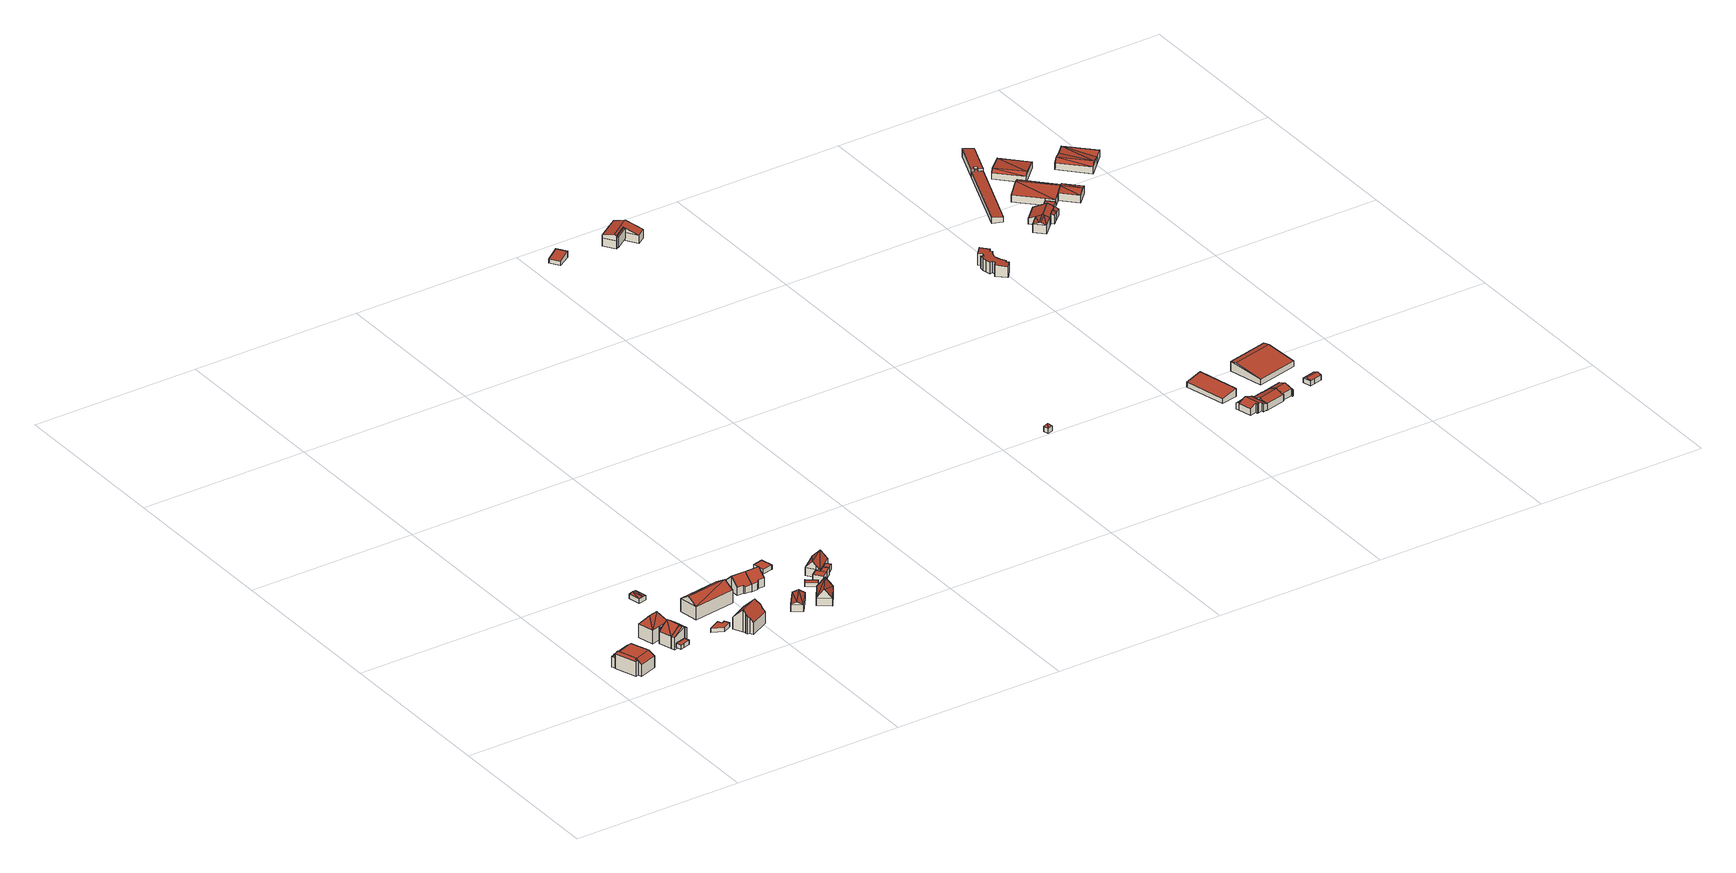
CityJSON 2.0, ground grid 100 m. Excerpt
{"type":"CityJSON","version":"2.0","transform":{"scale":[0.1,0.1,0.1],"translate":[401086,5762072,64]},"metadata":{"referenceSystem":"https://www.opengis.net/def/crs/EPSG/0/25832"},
"CityObjects":{
"building1":{"type":"Building","attributes":{"Gemeindeschluessel":"05515000","Geometrietyp2DReferenz":"3000","function":"51009_1610","roofType":"1000","measuredHeight":6.09},"geometry":[{"type":"Solid","lod":"2","boundaries":[[[[0,1,2,3]],[[4,5,1,0]],[[6,7,5,4]],[[3,2,7,6]],[[4,0,3,6]],[[1,5,7,2]]]],"semantics":{"surfaces":[{"type":"WallSurface"},{"type":"RoofSurface"},{"type":"GroundSurface"}],"values":[[0,0,0,0,1,2]]}}]},
"building2":{"type":"Building","attributes":{"Gemeindeschluessel":"05515000","Geometrietyp2DReferenz":"3000","function":"31001_1000"},"address":[{"country":"Germany","locality":"Münster","thoroughfareNumber":"25","thoroughfareName":"Am Baumberger Hof"}],"children":["building2-1","building2-2"]},
"building2-1":{"type":"BuildingPart","attributes":{"roofType":"9999","measuredHeight":9.37},"parents":["building2"],"geometry":[{"type":"Solid","lod":"2","boundaries":[[[[8,9,10,11]],[[12,13,9,8]],[[14,15,13,12]],[[16,17,15,14]],[[18,19,17,16]],[[20,21,19,18]],[[22,23,21,20]],[[12,8,11,24,25,14]],[[26,22,20,18,16,27]],[[27,16,14,25]],[[9,13,15,17,19,21,23,28,29,10]],[[26,27,30]],[[23,22,26,30,28]],[[31,30,27,25]],[[29,28,30,31]],[[31,25,24]],[[31,24,11,10,29]]]],"semantics":{"surfaces":[{"type":"WallSurface"},{"type":"RoofSurface"},{"type":"GroundSurface"},{"type":"ClosureSurface"}],"values":[[0,0,0,0,0,0,0,1,1,1,2,0,3,0,3,0,3]]}}]},
"building2-2":{"type":"BuildingPart","attributes":{"roofType":"5000","measuredHeight":10.49},"parents":["building2"],"geometry":[{"type":"Solid","lod":"2","boundaries":[[[[32,33,23,22,34]],[[35,36,33,32]],[[37,11,10,36,35]],[[37,35,38]],[[38,35,32,39]],[[32,34,39]],[[39,34,26,30,31,24,37,38]],[[33,36,10,29,28,23]],[[37,24,11]],[[26,34,22]],[[28,30,26,22,23]],[[29,31,30,28]],[[10,11,24,31,29]]]],"semantics":{"surfaces":[{"type":"WallSurface"},{"type":"RoofSurface"},{"type":"GroundSurface"},{"type":"ClosureSurface"}],"values":[[0,0,0,1,1,1,1,2,0,0,3,3,3]]}}]},
"building3":{"type":"Building","attributes":{"Gemeindeschluessel":"05515000","Geometrietyp2DReferenz":"3000","function":"31001_2460","roofType":"1000","measuredHeight":2.48},"geometry":[{"type":"Solid","lod":"2","boundaries":[[[[40,41,42,43]],[[44,45,41,40]],[[46,47,45,44]],[[48,49,47,46]],[[43,42,49,48]],[[46,44,40,43,48]],[[41,45,47,49,42]]]],"semantics":{"surfaces":[{"type":"WallSurface"},{"type":"RoofSurface"},{"type":"GroundSurface"}],"values":[[0,0,0,0,0,1,2]]}}]},
"building4":{"type":"Building","attributes":{"Gemeindeschluessel":"05515000","Geometrietyp2DReferenz":"3000","function":"31001_1000","roofType":"3200","measuredHeight":13.77},"address":[{"country":"Germany","locality":"Münster","thoroughfareNumber":"18","thoroughfareName":"Am Baumberger Hof"}],"geometry":[{"type":"Solid","lod":"2","boundaries":[[[[50,51,52,53]],[[54,55,51,50]],[[56,57,55,54]],[[58,59,57,56]],[[60,61,59,58]],[[62,63,61,60]],[[64,65,63,62]],[[53,52,65,64]],[[56,54,66,58]],[[62,67,64]],[[67,66,54]],[[50,53,64,67,54]],[[66,67,62]],[[60,58,66,62]],[[51,55,57,59,61,63,65,52]]]],"semantics":{"surfaces":[{"type":"WallSurface"},{"type":"RoofSurface"},{"type":"GroundSurface"}],"values":[[0,0,0,0,0,0,0,0,1,1,1,1,1,1,2]]}}]},
"building5":{"type":"Building","attributes":{"Gemeindeschluessel":"05515000","Geometrietyp2DReferenz":"3000","function":"31001_1000"},"address":[{"country":"Germany","locality":"Münster","thoroughfareNumber":"18a","thoroughfareName":"Am Baumberger Hof"}],"children":["building5-1","building5-2","building5-3"]},
"building5-1":{"type":"BuildingPart","attributes":{"roofType":"3100","measuredHeight":11.22},"parents":["building5"],"geometry":[{"type":"Solid","lod":"2","boundaries":[[[[68,69,70,71,72,73]],[[74,75,69,68]],[[76,77,75,74]],[[68,78,74]],[[73,79,80,78,68]],[[74,78,80,81,76]],[[69,75,77,70]],[[82,73,72]],[[70,77,76,71]],[[76,83,82,72,71]],[[83,76,81]],[[73,82,79]],[[79,82,83,81,80]]]],"semantics":{"surfaces":[{"type":"WallSurface"},{"type":"RoofSurface"},{"type":"GroundSurface"},{"type":"ClosureSurface"}],"values":[[0,0,0,0,1,1,2,0,3,3,0,0,3]]}}]},
"building5-2":{"type":"BuildingPart","attributes":{"roofType":"1000","measuredHeight":6.94},"parents":["building5"],"geometry":[{"type":"Solid","lod":"2","boundaries":[[[[84,85,86,87]],[[88,89,85,84]],[[90,91,89,88]],[[92,93,91,90]],[[94,95,93,92]],[[96,97,95,94]],[[92,90,88,84,87,96,94]],[[86,85,89,91,93,95,97]],[[97,96,87,86]]]],"semantics":{"surfaces":[{"type":"WallSurface"},{"type":"RoofSurface"},{"type":"GroundSurface"},{"type":"ClosureSurface"}],"values":[[0,0,0,0,0,0,1,2,3]]}}]},
"building5-3":{"type":"BuildingPart","attributes":{"roofType":"3100","measuredHeight":11.35},"parents":["building5"],"geometry":[{"type":"Solid","lod":"2","boundaries":[[[[71,70,98,99]],[[100,101,77,76]],[[102,87,86,101,100]],[[99,98,97,96,103]],[[104,79,82,72,99,103]],[[105,104,103]],[[83,81,104,105,76]],[[106,100,76,105]],[[106,102,100]],[[106,105,103,102]],[[72,71,99]],[[70,77,101,86,97,98]],[[70,71,76,77]],[[87,102,103,96]],[[97,86,87,96]],[[80,79,104,81]],[[72,82,83,76,71]],[[82,79,80,81,83]]]],"semantics":{"surfaces":[{"type":"WallSurface"},{"type":"RoofSurface"},{"type":"GroundSurface"},{"type":"ClosureSurface"}],"values":[[0,0,0,0,1,1,1,1,0,0,0,2,3,0,3,0,3,3]]}}]},
"building6":{"type":"Building","attributes":{"Gemeindeschluessel":"05515000","Geometrietyp2DReferenz":"3000","function":"31001_2460","roofType":"2100","measuredHeight":5.32},"geometry":[{"type":"Solid","lod":"2","boundaries":[[[[107,108,109,110]],[[111,112,108,107]],[[113,114,112,111]],[[110,109,114,113]],[[111,107,110,113]],[[108,112,114,109]]]],"semantics":{"surfaces":[{"type":"WallSurface"},{"type":"RoofSurface"},{"type":"GroundSurface"}],"values":[[0,0,0,0,1,2]]}}]},
"building7":{"type":"Building","attributes":{"Gemeindeschluessel":"05515000","Geometrietyp2DReferenz":"3000","function":"31001_1310","roofType":"3100","measuredHeight":3.38},"address":[{"country":"Germany","locality":"Münster","thoroughfareNumber":"3a","thoroughfareName":"Brüggstiege"}],"geometry":[{"type":"Solid","lod":"2","boundaries":[[[[115,116,117,118]],[[119,120,116,115]],[[121,122,120,119]],[[118,117,122,121]],[[115,123,119]],[[121,124,118]],[[123,115,118]],[[118,124,123]],[[119,123,124]],[[124,121,119]],[[116,120,122,117]]]],"semantics":{"surfaces":[{"type":"WallSurface"},{"type":"RoofSurface"},{"type":"GroundSurface"}],"values":[[0,0,0,0,0,0,1,1,1,1,2]]}}]},
"building8":{"type":"Building","attributes":{"Gemeindeschluessel":"05515000","Geometrietyp2DReferenz":"3000","function":"31001_2460","roofType":"1000","measuredHeight":2.54},"geometry":[{"type":"Solid","lod":"2","boundaries":[[[[125,126,127,128]],[[129,130,126,125]],[[131,132,130,129]],[[133,134,132,131]],[[135,136,134,133]],[[137,138,136,135]],[[128,127,138,137]],[[135,133,131,129,125,128,137]],[[126,130,132,134,136,138,127]]]],"semantics":{"surfaces":[{"type":"WallSurface"},{"type":"RoofSurface"},{"type":"GroundSurface"}],"values":[[0,0,0,0,0,0,0,1,2]]}}]},
"building9":{"type":"Building","attributes":{"Gemeindeschluessel":"05515000","Geometrietyp2DReferenz":"3000","function":"31001_1000","roofType":"3100","measuredHeight":13.01},"address":[{"country":"Germany","locality":"Münster","thoroughfareNumber":"3c","thoroughfareName":"Brüggstiege"},{"country":"Germany","locality":"Münster","thoroughfareNumber":"3d","thoroughfareName":"Brüggstiege"},{"country":"Germany","locality":"Münster","thoroughfareNumber":"3e","thoroughfareName":"Brüggstiege"}],"geometry":[{"type":"Solid","lod":"2","boundaries":[[[[139,140,141,142]],[[143,144,140,139]],[[145,146,144,143]],[[147,148,146,145]],[[149,150,148,147]],[[151,152,150,149]],[[153,154,152,151]],[[155,156,154,153]],[[157,158,156,155]],[[159,160,158,157]],[[161,162,160,159]],[[163,164,162,161]],[[165,166,164,163]],[[142,141,166,165]],[[159,157,155,153,151,149,147,145,143,139,142,161]],[[165,163,161,142]],[[140,144,146,148,150,152,154,156,158,160,162,164,166,141]]]],"semantics":{"surfaces":[{"type":"WallSurface"},{"type":"RoofSurface"},{"type":"GroundSurface"}],"values":[[0,0,0,0,0,0,0,0,0,0,0,0,0,0,1,1,2]]}}]},
"building10":{"type":"Building","attributes":{"Gemeindeschluessel":"05515000","Geometrietyp2DReferenz":"3000","function":"31001_1000","roofType":"3100","measuredHeight":11.7},"address":[{"country":"Germany","locality":"Münster","thoroughfareNumber":"3","thoroughfareName":"Brüggstiege"}],"geometry":[{"type":"Solid","lod":"2","boundaries":[[[[167,168,169,170]],[[171,172,168,167]],[[173,174,172,171]],[[170,169,174,173]],[[167,175,171]],[[173,176,170]],[[167,170,176]],[[176,175,167]],[[175,176,173]],[[173,171,175]],[[168,172,174,169]]]],"semantics":{"surfaces":[{"type":"WallSurface"},{"type":"RoofSurface"},{"type":"GroundSurface"}],"values":[[0,0,0,0,0,0,1,1,1,1,2]]}}]},
"building11":{"type":"Building","attributes":{"Gemeindeschluessel":"05515000","Geometrietyp2DReferenz":"3000","function":"31001_2460","roofType":"5000","measuredHeight":6.14},"geometry":[{"type":"Solid","lod":"2","boundaries":[[[[177,178,179,180]],[[181,182,178,177]],[[183,184,182,181]],[[185,186,184,183]],[[180,179,186,185]],[[185,183,187]],[[187,183,181,188]],[[188,181,177,189]],[[177,180,189]],[[188,189,180,185,187]],[[178,182,184,186,179]]]],"semantics":{"surfaces":[{"type":"WallSurface"},{"type":"RoofSurface"},{"type":"GroundSurface"}],"values":[[0,0,0,0,0,0,1,1,1,1,2]]}}]},
"building12":{"type":"Building","attributes":{"Gemeindeschluessel":"05515000","Geometrietyp2DReferenz":"3000","function":"31001_1000","roofType":"3100","measuredHeight":9.31},"address":[{"country":"Germany","locality":"Münster","thoroughfareNumber":"5","thoroughfareName":"Brüggstiege"}],"geometry":[{"type":"Solid","lod":"2","boundaries":[[[[190,191,192,193]],[[194,195,191,190]],[[196,197,195,194]],[[198,199,197,196]],[[200,201,199,198]],[[202,203,201,200]],[[204,205,203,202]],[[193,192,205,204]],[[198,196,194,190,193,200]],[[204,202,200,193]],[[191,195,197,199,201,203,205,192]]]],"semantics":{"surfaces":[{"type":"WallSurface"},{"type":"RoofSurface"},{"type":"GroundSurface"}],"values":[[0,0,0,0,0,0,0,0,1,1,2]]}}]},
"building13":{"type":"Building","attributes":{"Gemeindeschluessel":"05515000","Geometrietyp2DReferenz":"3000","function":"31001_2000","roofType":"3100","measuredHeight":5.65},"address":[{"country":"Germany","locality":"Münster","thoroughfareNumber":"4a","thoroughfareName":"Brüggstiege"}],"geometry":[{"type":"Solid","lod":"2","boundaries":[[[[206,207,208,209]],[[210,211,207,206]],[[212,213,211,210]],[[209,208,213,212]],[[206,214,210]],[[212,215,209]],[[215,214,206]],[[206,209,215]],[[212,210,214]],[[214,215,212]],[[207,211,213,208]]]],"semantics":{"surfaces":[{"type":"WallSurface"},{"type":"RoofSurface"},{"type":"GroundSurface"}],"values":[[0,0,0,0,0,0,1,1,1,1,2]]}}]},
"building14":{"type":"Building","attributes":{"Gemeindeschluessel":"05515000","Geometrietyp2DReferenz":"3000","function":"31001_1000","roofType":"3100","measuredHeight":9.69},"address":[{"country":"Germany","locality":"Münster","thoroughfareNumber":"7","thoroughfareName":"Brüggstiege"}],"geometry":[{"type":"Solid","lod":"2","boundaries":[[[[216,217,218,219]],[[220,221,217,216]],[[204,222,221,220]],[[223,224,222,204]],[[225,226,224,223]],[[227,228,226,225]],[[229,230,228,227]],[[219,218,230,229]],[[223,204,220,225]],[[216,219,229,227,225,220]],[[217,221,222,224,226,228,230,218]]]],"semantics":{"surfaces":[{"type":"WallSurface"},{"type":"RoofSurface"},{"type":"GroundSurface"}],"values":[[0,0,0,0,0,0,0,0,1,1,2]]}}]},
"building15":{"type":"Building","attributes":{"Gemeindeschluessel":"05515000","Geometrietyp2DReferenz":"3000","function":"31001_1000","roofType":"3100","measuredHeight":9.74},"address":[{"country":"Germany","locality":"Münster","thoroughfareNumber":"4","thoroughfareName":"Brüggstiege"}],"geometry":[{"type":"Solid","lod":"2","boundaries":[[[[231,232,233,234]],[[235,236,232,231]],[[237,238,236,235]],[[234,233,238,237]],[[231,239,235]],[[237,240,234]],[[239,231,234]],[[234,240,239]],[[235,239,240]],[[240,237,235]],[[232,236,238,233]]]],"semantics":{"surfaces":[{"type":"WallSurface"},{"type":"RoofSurface"},{"type":"GroundSurface"}],"values":[[0,0,0,0,0,0,1,1,1,1,2]]}}]},
"building16":{"type":"Building","attributes":{"Gemeindeschluessel":"05515000","Geometrietyp2DReferenz":"3000","function":"31001_2460","roofType":"1000","measuredHeight":2.73},"geometry":[{"type":"Solid","lod":"2","boundaries":[[[[241,242,243,244]],[[245,246,242,241]],[[247,248,246,245]],[[249,250,248,247]],[[244,243,250,249]],[[247,245,241,244,249]],[[242,246,248,250,243]]]],"semantics":{"surfaces":[{"type":"WallSurface"},{"type":"RoofSurface"},{"type":"GroundSurface"}],"values":[[0,0,0,0,0,1,2]]}}]},
"building17":{"type":"Building","attributes":{"Gemeindeschluessel":"05515000","Geometrietyp2DReferenz":"3000","function":"31001_2460","roofType":"1000","measuredHeight":2.32},"geometry":[{"type":"Solid","lod":"2","boundaries":[[[[251,252,253,254]],[[255,256,252,251]],[[257,258,256,255]],[[254,253,258,257]],[[255,251,254,257]],[[252,256,258,253]]]],"semantics":{"surfaces":[{"type":"WallSurface"},{"type":"RoofSurface"},{"type":"GroundSurface"}],"values":[[0,0,0,0,1,2]]}}]},
"building18":{"type":"Building","attributes":{"Gemeindeschluessel":"05515000","Geometrietyp2DReferenz":"3000","function":"31001_1000"},"address":[{"country":"Germany","locality":"Münster","thoroughfareNumber":"6","thoroughfareName":"Brüggstiege"}],"children":["building18-1","building18-2","building18-3"]},
"building18-1":{"type":"BuildingPart","attributes":{"roofType":"3100","measuredHeight":9.16},"parents":["building18"],"geometry":[{"type":"Solid","lod":"2","boundaries":[[[[259,260,261,262,263]],[[264,265,260,259]],[[266,267,265,264]],[[268,269,270,267,266]],[[271,268,266,272]],[[273,271,272,274]],[[272,264,274]],[[259,274,264]],[[273,274,259,263]],[[273,263,271]],[[272,266,264]],[[275,261,260,265,267,270]],[[269,268,271,276]],[[275,270,269,276]],[[276,271,263,262]],[[275,276,262,261]]]],"semantics":{"surfaces":[{"type":"WallSurface"},{"type":"RoofSurface"},{"type":"GroundSurface"},{"type":"ClosureSurface"}],"values":[[0,0,0,0,1,1,1,1,0,0,0,2,0,3,0,3]]}}]},
"building18-2":{"type":"BuildingPart","attributes":{"roofType":"1000","measuredHeight":4.34},"parents":["building18"],"geometry":[{"type":"Solid","lod":"2","boundaries":[[[[277,278,279,280]],[[281,282,278,277]],[[262,261,282,281]],[[281,277,280,276,262]],[[278,282,261,275,279]],[[261,262,276,275]],[[275,276,280,279]]]],"semantics":{"surfaces":[{"type":"WallSurface"},{"type":"RoofSurface"},{"type":"GroundSurface"},{"type":"ClosureSurface"}],"values":[[0,0,0,1,2,3,3]]}}]},
"building18-3":{"type":"BuildingPart","attributes":{"roofType":"1000","measuredHeight":4.38},"parents":["building18"],"geometry":[{"type":"Solid","lod":"2","boundaries":[[[[283,284,270,269]],[[280,279,284,283]],[[280,283,269,276]],[[284,279,275,270]],[[280,276,275,279]],[[275,276,269,270]]]],"semantics":{"surfaces":[{"type":"WallSurface"},{"type":"RoofSurface"},{"type":"GroundSurface"},{"type":"ClosureSurface"}],"values":[[0,0,1,2,3,3]]}}]},
"building19":{"type":"Building","attributes":{"Gemeindeschluessel":"05515000","Geometrietyp2DReferenz":"3000","function":"51009_1610","roofType":"1000","measuredHeight":3.32},"geometry":[{"type":"Solid","lod":"2","boundaries":[[[[285,286,287,288]],[[283,289,286,285]],[[269,290,289,283]],[[288,287,290,269]],[[283,285,288,269]],[[286,289,290,287]]]],"semantics":{"surfaces":[{"type":"WallSurface"},{"type":"RoofSurface"},{"type":"GroundSurface"}],"values":[[0,0,0,0,1,2]]}}]},
"building20":{"type":"Building","attributes":{"Gemeindeschluessel":"05515000","Geometrietyp2DReferenz":"3000","function":"31001_1000","roofType":"2100","measuredHeight":3.77},"geometry":[{"type":"Solid","lod":"2","boundaries":[[[[291,292,293,294]],[[295,296,292,291]],[[297,298,296,295]],[[294,293,298,297]],[[295,291,294,297]],[[292,296,298,293]]]],"semantics":{"surfaces":[{"type":"WallSurface"},{"type":"RoofSurface"},{"type":"GroundSurface"}],"values":[[0,0,0,0,1,2]]}}]},
"building21":{"type":"Building","attributes":{"Gemeindeschluessel":"05515000","Geometrietyp2DReferenz":"3000","function":"51009_1610","roofType":"2100","measuredHeight":6.58},"geometry":[{"type":"Solid","lod":"2","boundaries":[[[[299,300,301,302]],[[303,304,300,299]],[[305,306,304,303]],[[302,301,306,305]],[[303,299,302,305]],[[300,304,306,301]]]],"semantics":{"surfaces":[{"type":"WallSurface"},{"type":"RoofSurface"},{"type":"GroundSurface"}],"values":[[0,0,0,0,1,2]]}}]},
"building22":{"type":"Building","attributes":{"Gemeindeschluessel":"05515000","Geometrietyp2DReferenz":"3000","function":"31001_1000","roofType":"5000","measuredHeight":8.4},"address":[{"country":"Germany","locality":"Münster","thoroughfareNumber":"26","thoroughfareName":"Hochherzweg"}],"geometry":[{"type":"Solid","lod":"2","boundaries":[[[[307,308,309,310]],[[311,312,308,307]],[[313,314,312,311]],[[315,316,314,313]],[[317,318,316,315]],[[319,320,318,317]],[[321,322,320,319]],[[323,324,322,321]],[[325,326,324,323]],[[310,309,326,325]],[[327,328,329,330,331,332,333]],[[307,331,330,334,335,336,311]],[[336,313,311]],[[336,335,315,313]],[[335,334,317,315]],[[334,330,329,319,317]],[[332,331,307,310]],[[333,332,310,325]],[[329,328,321,319]],[[328,327,323,321]],[[327,333,325,323]],[[308,312,314,316,318,320,322,324,326,309]]]],"semantics":{"surfaces":[{"type":"WallSurface"},{"type":"RoofSurface"},{"type":"GroundSurface"}],"values":[[0,0,0,0,0,0,0,0,0,0,1,1,0,0,0,0,0,0,0,0,0,2]]}}]},
"building23":{"type":"Building","attributes":{"Gemeindeschluessel":"05515000","Geometrietyp2DReferenz":"3000","function":"31001_2500","roofType":"5000","measuredHeight":4.68},"address":[{"country":"Germany","locality":"Münster","thoroughfareNumber":"38a","thoroughfareName":"Hagelbachstiege"}],"geometry":[{"type":"Solid","lod":"2","boundaries":[[[[337,338,339,340]],[[341,342,338,337]],[[343,344,342,341]],[[340,339,344,343]],[[343,341,345]],[[341,337,345]],[[337,340,345]],[[340,343,345]],[[338,342,344,339]]]],"semantics":{"surfaces":[{"type":"WallSurface"},{"type":"RoofSurface"},{"type":"GroundSurface"}],"values":[[0,0,0,0,1,1,1,1,2]]}}]},
"building24":{"type":"Building","attributes":{"Gemeindeschluessel":"05515000","Geometrietyp2DReferenz":"3000","function":"31001_1000"},"children":["building24-1","building24-2"]},
"building24-1":{"type":"BuildingPart","attributes":{"roofType":"2100","measuredHeight":4.48},"parents":["building24"],"geometry":[{"type":"Solid","lod":"2","boundaries":[[[[346,347,348,349]],[[350,351,352,353,354]],[[349,348,351,350]],[[354,355,356,346,349,350]],[[347,357,352,351,348]],[[353,355,354]],[[352,357,356,355,353]],[[357,347,346,356]]]],"semantics":{"surfaces":[{"type":"WallSurface"},{"type":"RoofSurface"},{"type":"GroundSurface"},{"type":"ClosureSurface"}],"values":[[0,0,0,1,2,0,3,3]]}}]},
"building24-2":{"type":"BuildingPart","attributes":{"roofType":"3100","measuredHeight":5.86},"parents":["building24"],"geometry":[{"type":"Solid","lod":"2","boundaries":[[[[358,359,360,361]],[[362,363,359,358]],[[364,365,363,362]],[[366,367,365,364]],[[368,369,367,366]],[[370,371,369,368]],[[372,373,371,370]],[[374,375,373,372]],[[376,377,375,374]],[[378,379,377,376]],[[353,352,379,378]],[[380,381,347,346,382]],[[361,360,381,380]],[[355,353,378,376,374,372,383]],[[370,368,366,364,362,358,361,380,382,383,372]],[[359,363,365,367,369,371,373,375,377,379,352,357,347,381,360]],[[355,383,356]],[[352,353,355,356,357]],[[346,356,383,382]],[[347,357,356,346]]]],"semantics":{"surfaces":[{"type":"WallSurface"},{"type":"RoofSurface"},{"type":"GroundSurface"},{"type":"ClosureSurface"}],"values":[[0,0,0,0,0,0,0,0,0,0,0,0,0,1,1,2,0,3,0,3]]}}]},
"building25":{"type":"Building","attributes":{"Gemeindeschluessel":"05515000","Geometrietyp2DReferenz":"3000","function":"31001_2700","roofType":"2100","measuredHeight":4.8},"geometry":[{"type":"Solid","lod":"2","boundaries":[[[[384,385,386,387]],[[388,389,385,384]],[[390,391,389,388]],[[387,386,391,390]],[[388,384,387,390]],[[385,389,391,386]]]],"semantics":{"surfaces":[{"type":"WallSurface"},{"type":"RoofSurface"},{"type":"GroundSurface"}],"values":[[0,0,0,0,1,2]]}}]},
"building26":{"type":"Building","attributes":{"Gemeindeschluessel":"05515000","Geometrietyp2DReferenz":"3000","function":"31001_1000"},"address":[{"country":"Germany","locality":"Münster","thoroughfareNumber":"40","thoroughfareName":"Hagelbachstiege"}],"children":["building26-1","building26-2"]},
"building26-1":{"type":"BuildingPart","attributes":{"roofType":"3100","measuredHeight":5.79},"parents":["building26"],"geometry":[{"type":"Solid","lod":"2","boundaries":[[[[392,393,394,395]],[[396,397,393,392]],[[398,399,397,396]],[[400,401,399,398]],[[402,403,404,405,406]],[[395,394,403,402]],[[407,408,400,398,396,392,395,409]],[[402,406,409,395]],[[393,397,399,401,410,411,404,403,394]],[[407,409,412]],[[410,408,407,412,411]],[[401,400,408,410]],[[405,412,409,406]],[[412,405,404,411]]]],"semantics":{"surfaces":[{"type":"WallSurface"},{"type":"RoofSurface"},{"type":"GroundSurface"},{"type":"ClosureSurface"}],"values":[[0,0,0,0,0,0,1,1,2,0,3,3,0,3]]}}]},
"building26-2":{"type":"BuildingPart","attributes":{"roofType":"3100","measuredHeight":5.76},"parents":["building26"],"geometry":[{"type":"Solid","lod":"2","boundaries":[[[[413,414,415,416]],[[405,404,414,413]],[[417,418,401,400,419]],[[420,421,418,417]],[[422,423,421,420]],[[424,425,423,422]],[[426,427,425,424]],[[428,429,427,426]],[[416,415,429,428]],[[422,420,417,419,430,424]],[[407,412,405,413,416,428,426,424,430]],[[414,404,411,410,401,418,421,423,425,427,429,415]],[[407,430,408]],[[411,412,407,408,410]],[[404,405,412,411]],[[400,408,430,419]],[[408,400,401,410]]]],"semantics":{"surfaces":[{"type":"WallSurface"},{"type":"RoofSurface"},{"type":"GroundSurface"},{"type":"ClosureSurface"}],"values":[[0,0,0,0,0,0,0,0,0,1,1,2,0,3,3,0,3]]}}]},
"building27":{"type":"Building","attributes":{"Gemeindeschluessel":"05515000","Geometrietyp2DReferenz":"3000","function":"31001_1000","roofType":"2100","measuredHeight":7.12},"address":[{"country":"Germany","locality":"Münster","thoroughfareNumber":"11","thoroughfareName":"Isingholtweg"}],"geometry":[{"type":"Solid","lod":"2","boundaries":[[[[431,432,433,434]],[[435,436,432,431]],[[437,438,436,435]],[[439,440,438,437]],[[441,442,440,439]],[[443,444,442,441]],[[445,446,444,443]],[[447,448,446,445]],[[449,450,448,447]],[[451,452,450,449]],[[453,454,452,451]],[[455,456,454,453]],[[457,458,456,455]],[[459,460,458,457]],[[461,462,460,459]],[[463,464,462,461]],[[465,466,464,463]],[[467,468,466,465]],[[469,470,468,467]],[[471,472,470,469]],[[473,474,472,471]],[[434,433,474,473]],[[471,469,467,465,463,461,459,457,455,453,451,449,447,445,443,441,439,437,435,431,434,473]],[[432,436,438,440,442,444,446,448,450,452,454,456,458,460,462,464,466,468,470,472,474,433]]]],"semantics":{"surfaces":[{"type":"WallSurface"},{"type":"RoofSurface"},{"type":"GroundSurface"}],"values":[[0,0,0,0,0,0,0,0,0,0,0,0,0,0,0,0,0,0,0,0,0,0,1,2]]}}]},
"building28":{"type":"Building","attributes":{"Gemeindeschluessel":"05515000","Geometrietyp2DReferenz":"3000","function":"31001_2700","roofType":"3100","measuredHeight":6.39},"geometry":[{"type":"Solid","lod":"2","boundaries":[[[[475,476,477,478]],[[479,480,476,475]],[[481,482,480,479]],[[478,477,482,481]],[[475,483,479]],[[481,484,478]],[[478,484,483,475]],[[479,483,484,481]],[[476,480,482,477]]]],"semantics":{"surfaces":[{"type":"WallSurface"},{"type":"RoofSurface"},{"type":"GroundSurface"}],"values":[[0,0,0,0,0,0,1,1,2]]}}]},
"building29":{"type":"Building","attributes":{"Gemeindeschluessel":"05515000","Geometrietyp2DReferenz":"3000","function":"31001_2700","roofType":"3100","measuredHeight":3.93},"geometry":[{"type":"Solid","lod":"2","boundaries":[[[[485,486,487,488]],[[489,490,486,485]],[[491,492,490,489]],[[493,494,492,491]],[[495,496,494,493]],[[488,487,496,495]],[[488,495,497,498,485]],[[489,498,497,491]],[[497,495,493]],[[497,493,491]],[[498,489,485]],[[486,490,492,494,496,487]]]],"semantics":{"surfaces":[{"type":"WallSurface"},{"type":"RoofSurface"},{"type":"GroundSurface"}],"values":[[0,0,0,0,0,0,1,1,0,0,0,2]]}}]},
"building30":{"type":"Building","attributes":{"Gemeindeschluessel":"05515000","Geometrietyp2DReferenz":"3000","function":"31001_2700","roofType":"2100","measuredHeight":3.54},"geometry":[{"type":"Solid","lod":"2","boundaries":[[[[499,500,501,502]],[[503,504,500,499]],[[505,506,504,503]],[[507,508,506,505]],[[509,510,508,507]],[[511,512,510,509]],[[513,514,512,511]],[[502,501,514,513]],[[511,509,507,505,503,499,502,513]],[[500,504,506,508,510,512,514,501]]]],"semantics":{"surfaces":[{"type":"WallSurface"},{"type":"RoofSurface"},{"type":"GroundSurface"}],"values":[[0,0,0,0,0,0,0,0,1,2]]}}]},
"building31":{"type":"Building","attributes":{"Gemeindeschluessel":"05515000","Geometrietyp2DReferenz":"3000","function":"31001_1000"},"address":[{"country":"Germany","locality":"Münster","thoroughfareNumber":"12","thoroughfareName":"Isingholtweg"}],"children":["building31-1","building31-2","building31-3","building31-4"]},
"building31-1":{"type":"BuildingPart","attributes":{"roofType":"9999","measuredHeight":6.65},"parents":["building31"],"geometry":[{"type":"Solid","lod":"2","boundaries":[[[[515,516,517,518,519]],[[520,521,522,523]],[[519,518,521,520]],[[524,525,526,515]],[[515,519,524]],[[520,523,527,528]],[[528,529,520]],[[520,529,524,519]],[[530,531,525,524,529,528]],[[517,532,522,521,518]],[[532,533,523,522]],[[517,516,515,533,532]],[[528,527,530]],[[530,527,523,533,531]],[[531,533,515,526,525]]]],"semantics":{"surfaces":[{"type":"WallSurface"},{"type":"RoofSurface"},{"type":"GroundSurface"},{"type":"ClosureSurface"}],"values":[[0,0,0,1,1,1,1,0,1,2,3,3,0,3,3]]}}]},
"building31-2":{"type":"BuildingPart","attributes":{"roofType":"1000","measuredHeight":2.71},"parents":["building31"],"geometry":[{"type":"Solid","lod":"2","boundaries":[[[[534,535,536,537]],[[538,539,535,534]],[[537,536,540,541]],[[542,538,534,537,541]],[[535,539,543,540,536]],[[543,542,541,540]],[[539,538,542,543]]]],"semantics":{"surfaces":[{"type":"WallSurface"},{"type":"RoofSurface"},{"type":"GroundSurface"},{"type":"ClosureSurface"}],"values":[[0,0,0,1,2,3,3]]}}]},
"building31-3":{"type":"BuildingPart","attributes":{"roofType":"2100","measuredHeight":5.52},"parents":["building31"],"geometry":[{"type":"MultiSurface","lod":"2","boundaries":[[[544,545,546,547]],[[547,546,548,549]],[[550,551,550,544,547,549]],[[545,552,539,552,548,546]],[[545,544,550,552]],[[551,539,552,550]],[[548,552,550,549]]],"semantics":{"surfaces":[{"type":"WallSurface"},{"type":"RoofSurface"},{"type":"GroundSurface"},{"type":"ClosureSurface"}],"values":[0,0,1,2,3,3,0]}}]},
"building31-4":{"type":"BuildingPart","attributes":{"roofType":"3100","measuredHeight":6.75},"parents":["building31"],"geometry":[{"type":"Solid","lod":"2","boundaries":[[[[553,554,545,544]],[[523,522,554,553]],[[555,556,517,516]],[[557,558,556,555]],[[559,540,558,557]],[[541,540,559]],[[559,557,555,516,515,526,560,561]],[[530,527,523,553,544,550,551,561,560]],[[554,522,532,517,556,558,540,543,539,552,545]],[[530,560,531]],[[522,523,533,532]],[[523,527,530,531,533]],[[525,531,560,526]],[[533,515,516,517,532]],[[533,531,525,526,515]],[[541,559,561,542]],[[540,541,542,543]],[[538,542,561,551]],[[542,538,539,543]],[[552,539,538,551,550]],[[545,552,550,544]]]],"semantics":{"surfaces":[{"type":"WallSurface"},{"type":"RoofSurface"},{"type":"GroundSurface"},{"type":"ClosureSurface"}],"values":[[0,0,0,0,0,0,1,1,2,0,3,3,0,3,3,0,3,0,3,3,3]]}}]},
"building32":{"type":"Building","attributes":{"Gemeindeschluessel":"05515000","Geometrietyp2DReferenz":"3000","function":"51009_1610","roofType":"2100","measuredHeight":6},"geometry":[{"type":"Solid","lod":"2","boundaries":[[[[562,563,564,565]],[[566,567,563,562]],[[568,569,567,566]],[[565,564,569,568]],[[566,562,565,568]],[[563,567,569,564]]]],"semantics":{"surfaces":[{"type":"WallSurface"},{"type":"RoofSurface"},{"type":"GroundSurface"}],"values":[[0,0,0,0,1,2]]}}]},
"building33":{"type":"Building","attributes":{"Gemeindeschluessel":"05515000","Geometrietyp2DReferenz":"3000","function":"51009_1610","roofType":"2100","measuredHeight":4.65},"geometry":[{"type":"Solid","lod":"2","boundaries":[[[[570,571,572,573]],[[574,575,571,570]],[[576,577,575,574]],[[578,579,577,576]],[[580,581,579,578]],[[582,583,581,580]],[[584,585,583,582]],[[573,572,585,584]],[[582,580,578,576,574,570,573,584]],[[571,575,577,579,581,583,585,572]]]],"semantics":{"surfaces":[{"type":"WallSurface"},{"type":"RoofSurface"},{"type":"GroundSurface"}],"values":[[0,0,0,0,0,0,0,0,1,2]]}}]},
"building34":{"type":"Building","attributes":{"Gemeindeschluessel":"05515000","Geometrietyp2DReferenz":"3000","function":"31001_2700"},"children":["building34-1","building34-2"]},
"building34-1":{"type":"BuildingPart","attributes":{"roofType":"3100","measuredHeight":5.43},"parents":["building34"],"geometry":[{"type":"Solid","lod":"2","boundaries":[[[[586,587,588,589,590]],[[591,592,587,586]],[[593,594,595,592,591]],[[586,596,591]],[[596,586,590]],[[590,597,598,596]],[[591,596,598]],[[598,593,591]],[[587,592,595,588]],[[599,590,589]],[[588,595,594,589]],[[594,593,599,589]],[[590,599,597]],[[597,599,593,598]]]],"semantics":{"surfaces":[{"type":"WallSurface"},{"type":"RoofSurface"},{"type":"GroundSurface"},{"type":"ClosureSurface"}],"values":[[0,0,0,0,1,1,1,1,2,0,3,3,0,3]]}}]},
"building34-2":{"type":"BuildingPart","attributes":{"roofType":"3100","measuredHeight":5.54},"parents":["building34"],"geometry":[{"type":"Solid","lod":"2","boundaries":[[[[600,601,595,594]],[[602,603,601,600]],[[604,605,603,602]],[[606,607,605,604]],[[589,588,607,606]],[[608,597,599,589,606]],[[606,609,608]],[[600,610,608,609]],[[609,604,602,600]],[[593,610,600,594]],[[606,604,609]],[[595,601,603,605,607,588]],[[588,589,594,595]],[[610,593,598,597,608]],[[593,594,589,599]],[[593,599,597,598]]]],"semantics":{"surfaces":[{"type":"WallSurface"},{"type":"RoofSurface"},{"type":"GroundSurface"},{"type":"ClosureSurface"}],"values":[[0,0,0,0,0,1,1,1,1,0,0,2,3,0,3,3]]}}]},
"building35":{"type":"Building","attributes":{"Gemeindeschluessel":"05515000","Geometrietyp2DReferenz":"3000","function":"31001_2700","roofType":"3100","measuredHeight":5.62},"geometry":[{"type":"Solid","lod":"2","boundaries":[[[[611,612,613,614]],[[615,616,612,611]],[[617,618,616,615]],[[614,613,618,617]],[[611,619,615]],[[617,620,614]],[[614,620,619]],[[619,611,614]],[[620,617,615]],[[615,619,620]],[[612,616,618,613]]]],"semantics":{"surfaces":[{"type":"WallSurface"},{"type":"RoofSurface"},{"type":"GroundSurface"}],"values":[[0,0,0,0,0,0,1,1,1,1,2]]}}]},
"building36":{"type":"Building","attributes":{"Gemeindeschluessel":"05515000","Geometrietyp2DReferenz":"3000","function":"31001_2700","roofType":"5000","measuredHeight":5.84},"geometry":[{"type":"Solid","lod":"2","boundaries":[[[[621,622,623,624]],[[625,626,622,621]],[[627,628,626,625]],[[629,630,628,627]],[[631,632,630,629]],[[624,623,632,631]],[[629,627,625]],[[633,629,625]],[[633,625,621]],[[621,634,633]],[[631,633,634]],[[634,624,631]],[[624,634,621]],[[629,633,631]],[[622,626,628,630,632,623]]]],"semantics":{"surfaces":[{"type":"WallSurface"},{"type":"RoofSurface"},{"type":"GroundSurface"}],"values":[[0,0,0,0,0,0,1,1,1,1,1,1,0,0,2]]}}]}
},
"vertices":[
[11,142,184],[11,142,123],[28,148,123],[28,148,184],[3,164,184],[3,164,123],[21,170,184],[21,170,123],
[21,170,189],[21,170,120],[28,148,120],[28,148,205],[125,207,189],[125,207,120],[136,178,211],[136,178,120],[173,72,213],[173,72,120],[185,38,189],[185,38,120],[80,1,189],[80,1,120],[73,22,204],[73,22,120],[30,144,209],[31,141,211],[71,28,209],[68,35,213],[68,35,120],[31,141,120],[68,35,209],[31,141,209],
[55,16,209],[55,16,120],[73,22,209],[11,142,209],[11,142,120],[28,148,209],[23,136,225],[61,28,225],
[392,143,145],[392,143,120],[401,111,120],[401,111,145],[455,161,145],[455,161,120],[463,131,145],[463,131,120],[424,119,145],[424,119,120],
[410,387,184],[410,387,102],[359,373,102],[359,373,184],[417,389,184],[417,389,102],[443,296,184],[443,296,102],[443,294,184],[443,294,102],[377,277,184],[377,277,102],[326,263,184],[326,263,102],[301,357,184],[301,357,102],[398,333,240],[346,319,240],
[455,161,213],[455,161,110],[450,181,110],[450,181,182],[450,181,211],[450,181,213],[379,140,182],[379,140,110],[373,161,182],[373,161,110],[436,156,222],[440,178,218],[431,176,222],[390,165,194],[448,181,212],[374,161,182],
[381,263,179],[381,263,110],[386,249,110],[386,249,179],[377,277,179],[377,277,110],[443,294,179],[443,294,110],[443,296,179],[443,296,110],[462,301,179],[462,301,110],[470,272,179],[470,272,110],
[491,192,110],[491,192,182],[351,239,182],[351,239,110],[386,249,182],[470,272,182],[432,176,224],[410,256,224],[386,249,206],
[359,373,152],[359,373,99],[410,387,99],[410,387,150],[351,402,152],[351,402,99],[401,417,150],[401,417,99],
[535,638,138],[535,638,111],[521,707,111],[521,707,138],[486,627,138],[486,627,111],[471,696,138],[471,696,111],[511,632,144],[496,701,144],
[687,200,148],[687,200,123],[619,164,123],[619,164,148],[700,176,148],[700,176,123],[717,185,148],[717,185,123],[732,156,148],[732,156,123],[683,130,148],[683,130,123],[620,163,148],[620,163,123],
[884,130,239],[884,130,120],[879,140,120],[879,140,250],[894,126,231],[894,126,120],[900,116,220],[900,116,120],[897,106,212],[897,106,120],[908,86,189],[908,86,120],[795,25,189],[795,25,120],[784,46,212],[784,46,120],[774,49,220],[774,49,120],[769,59,231],[769,59,120],[772,69,238],[772,69,120],[766,79,250],[766,79,120],[737,133,189],[737,133,120],[850,194,189],[850,194,120],
[641,328,186],[641,328,108],[892,365,108],[892,365,186],[624,447,186],[624,447,108],[874,484,186],[874,484,108],[633,387,225],[883,424,225],
[869,204,147],[869,204,118],[850,194,118],[850,194,147],[904,210,147],[904,210,118],[914,145,147],[914,145,118],[879,140,147],[879,140,118],[897,142,170],[884,182,179],[876,186,172],
[1052,427,135],[1052,427,94],[1050,484,94],[1050,484,187],[1012,426,135],[1012,426,94],[1005,433,142],[1005,433,94],[967,432,142],[967,432,94],[966,482,187],[966,482,94],[965,531,142],[965,531,94],[1049,533,142],[1049,533,94],
[1179,241,139],[1179,241,98],[1104,143,98],[1104,143,139],[1233,200,139],[1233,200,98],[1158,102,139],[1158,102,98],[1206,221,155],[1131,122,155],
[1052,427,136],[1052,427,90],[1092,428,90],[1092,428,136],[1050,484,186],[1050,484,90],[1049,533,90],[1134,536,142],[1134,536,90],[1135,486,186],[1135,486,90],[1136,436,142],[1136,436,90],[1099,435,142],[1099,435,90],
[1319,220,140],[1319,220,96],[1247,119,96],[1247,119,140],[1387,172,140],[1387,172,96],[1315,70,140],[1315,70,96],[1353,196,193],[1281,95,193],
[1196,623,110],[1196,623,83],[1210,554,83],[1210,554,110],[1255,635,110],[1255,635,83],[1273,566,110],[1273,566,83],[1272,566,110],[1272,566,83],
[1313,326,109],[1313,326,85],[1370,285,85],[1370,285,109],[1330,350,109],[1330,350,85],[1387,310,109],[1387,310,85],
[1388,432,121],[1388,432,73],[1424,387,73],[1424,387,117],[1424,387,121],[1484,508,121],[1484,508,73],[1536,443,121],[1536,443,73],[1474,394,121],[1474,394,117],[1474,394,73],[1440,367,121],[1510,475,165],[1424,387,148],[1414,400,165],[1440,367,73],[1440,367,117],
[1423,311,117],[1423,311,73],[1461,340,73],[1461,340,117],[1386,357,117],[1386,357,73],
[1495,368,117],[1495,368,73],
[1525,392,117],[1525,392,84],[1504,418,84],[1504,418,117],[1495,368,84],[1474,394,84],
[2059,3727,175],[2059,3727,137],[1984,3679,137],[1984,3679,163],[2096,3673,175],[2096,3673,137],[2020,3625,163],[2020,3625,137],
[2455,3673,191],[2455,3673,129],[2449,3681,129],[2449,3681,194],[2378,3618,191],[2378,3618,129],[2371,3627,194],[2371,3627,129],
[2548,3643,167],[2548,3643,118],[2457,3778,118],[2457,3778,167],[2499,3609,167],[2499,3609,118],[2455,3673,167],[2455,3673,118],[2449,3681,167],[2449,3681,118],[2371,3627,167],[2371,3627,118],[2326,3694,167],[2326,3694,118],[2406,3748,167],[2406,3748,118],[2410,3751,167],[2410,3751,118],[2455,3781,167],[2455,3781,118],[2410,3751,184],[2406,3748,184],[2326,3694,184],[2363,3640,202],[2492,3727,202],[2457,3778,185],[2455,3781,184],[2371,3627,197],[2449,3681,197],[2455,3673,193],
[3274,982,53],[3274,982,22],[3304,992,22],[3304,992,53],[3264,1012,53],[3264,1012,22],[3294,1022,53],[3294,1022,22],[3284,1002,68],
[4296,658,57],[4296,658,12],[4292,676,12],[4292,676,48],[4224,659,48],[4224,659,12],[4228,642,12],[4228,642,51],[4228,642,57],[4242,645,57],[4276,653,57],[4276,653,12],
[4326,658,51],[4326,658,12],[4328,659,12],[4328,659,50],[4350,562,51],[4350,562,12],[4353,563,50],[4353,563,12],[4353,561,50],[4353,561,12],[4324,553,61],[4324,553,12],[4321,565,61],[4321,565,12],[4299,560,70],[4299,560,12],[4290,558,67],[4290,558,12],[4287,570,67],[4287,570,12],[4248,560,51],[4248,560,12],[4327,666,50],[4327,666,12],[4296,658,62],[4276,653,70],
[4237,1011,56],[4237,1011,8],[4140,988,8],[4140,988,37],[4297,768,56],[4297,768,8],[4199,745,37],[4199,745,8],
[4543,607,45],[4543,607,7],[4531,659,7],[4531,659,65],[4540,606,45],[4540,606,7],[4537,615,49],[4537,615,7],[4472,599,49],[4472,599,7],[4520,702,49],[4520,702,7],[4450,684,7],[4450,684,48],[4450,684,49],[4461,639,64],[4462,638,64],[4461,641,65],[4462,638,7],[4461,641,7],[4461,641,63],
[4399,671,48],[4399,671,7],[4398,676,7],[4398,676,46],[4474,592,48],[4474,592,7],[4472,599,50],[4353,563,48],[4353,563,7],[4350,562,48],[4350,562,7],[4339,608,65],[4339,608,7],[4326,658,46],[4326,658,7],[4328,659,46],[4328,659,7],[4462,638,65],
[3915,2423,118],[3915,2423,50],[3896,2402,50],[3896,2402,120],[3909,2441,118],[3909,2441,50],[3891,2435,121],[3891,2435,50],[3885,2462,121],[3885,2462,50],[3883,2487,121],[3883,2487,50],[3887,2514,121],[3887,2514,50],[3905,2509,118],[3905,2509,50],[3909,2528,118],[3909,2528,50],[3888,2547,120],[3888,2547,50],[3934,2599,114],[3934,2599,50],[3976,2561,109],[3976,2561,50],[3963,2546,111],[3963,2546,50],[3974,2536,109],[3974,2536,50],[3957,2511,112],[3957,2511,50],[3951,2484,113],[3951,2484,50],[3953,2468,113],[3953,2468,50],[3961,2446,112],[3961,2446,50],[3981,2422,109],[3981,2422,50],[3971,2411,111],[3971,2411,50],[3986,2398,109],[3986,2398,50],[3949,2356,114],[3949,2356,50],
[4469,794,38],[4469,794,5],[4714,853,5],[4714,853,38],[4420,999,62],[4420,999,5],[4665,1058,62],[4665,1058,5],[4429,962,68],[4673,1021,68],
[4679,646,32],[4679,646,4],[4705,653,4],[4705,653,32],[4667,695,32],[4667,695,4],[4745,714,32],[4745,714,4],[4751,689,32],[4751,689,4],[4757,665,32],[4757,665,4],[4751,689,43],[4673,671,43],
[4238,2827,81],[4238,2827,52],[4410,3269,52],[4410,3269,81],[4180,2850,88],[4180,2850,52],[4353,3292,88],[4353,3292,52],[4367,3286,86],[4367,3286,52],[4375,3307,86],[4375,3307,52],[4394,3300,84],[4394,3300,52],[4386,3278,84],[4386,3278,52],
[4361,2712,102],[4361,2712,101],[4361,2712,50],[4305,2657,50],[4305,2657,102],[4357,2603,102],[4357,2603,50],[4413,2659,50],[4413,2659,102],[4329,2632,117],[4385,2687,117],[4381,2691,114],[4412,2660,103],[4393,2679,117],[4337,2624,117],[4388,2684,117],[4387,2686,117],[4387,2686,50],[4387,2686,102],
[4553,2810,77],[4553,2810,50],[4513,2851,50],[4513,2851,77],[4490,2746,77],[4490,2746,50],[4449,2788,50],[4449,2788,77],[4469,2767,77],[4469,2767,50],
[4460,2704,102],[4460,2704,50],[4475,2689,50],[4475,2689,92],[4512,2724,50],[4512,2724,91],[4496,2740,102],[4490,2746,106],[4496,2740,50],
[4431,2676,102],[4431,2676,50],[4334,2740,84],[4334,2740,50],[4417,2821,84],[4417,2821,50],[4449,2788,105],[4387,2686,118],[4469,2767,118],
[4475,2689,105],[4475,2689,52],[4460,2704,52],[4460,2704,112],[4446,2661,105],[4446,2661,52],[4431,2676,112],[4431,2676,52],
[4487,3465,94],[4487,3465,53],[4429,3491,53],[4429,3491,99],[4410,3269,94],[4410,3269,53],[4386,3278,96],[4386,3278,53],[4394,3300,96],[4394,3300,53],[4375,3307,98],[4375,3307,53],[4367,3286,98],[4367,3286,53],[4353,3292,99],[4353,3292,53],
[4748,2837,94],[4748,2837,48],[4665,2922,48],[4665,2922,88],[4665,2922,94],[4678,2768,94],[4678,2768,48],[4595,2852,94],[4595,2852,88],[4595,2852,48],[4721,2811,103],[4639,2896,102],[4639,2895,103],[4655,2912,94],
[4553,2810,88],[4553,2810,48],[4513,2851,88],[4513,2851,48],[4388,2978,88],[4388,2978,48],[4501,3089,88],[4501,3089,48],[4637,2894,104],[4472,3061,104],[4595,2852,96],
[4440,3236,75],[4440,3236,38],[4569,3105,38],[4569,3105,75],[4549,3343,75],[4549,3343,38],[4677,3211,75],[4677,3211,38],[4456,3251,94],[4584,3120,94],
[4845,3216,71],[4845,3216,30],[4772,3143,30],[4772,3143,71],[4894,3264,71],[4894,3264,30],[5036,3119,71],[5036,3119,30],[4987,3071,71],[4987,3071,30],[4912,2998,71],[4912,2998,30],[4936,3022,88],[4795,3166,88]
]}
